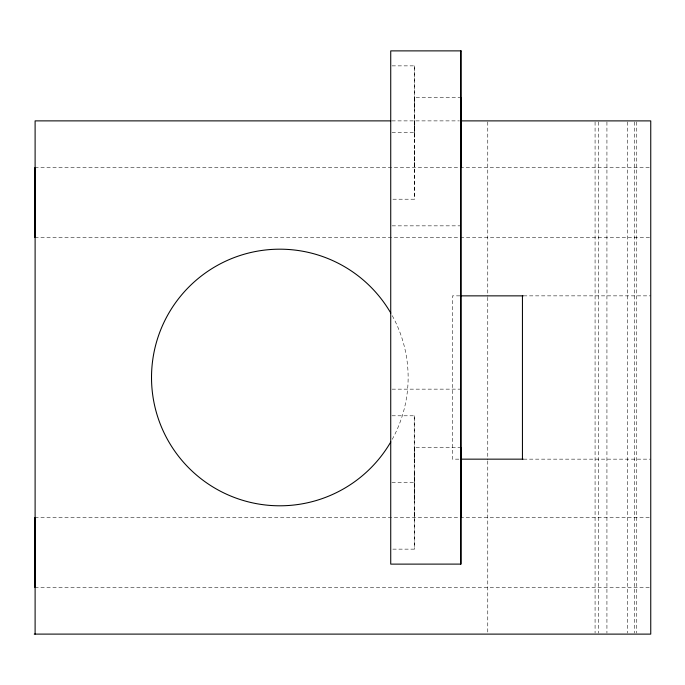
<?xml version="1.0" encoding="UTF-8"?>
<svg xmlns="http://www.w3.org/2000/svg" width="685" height="685" viewBox="0 0 685 685"><rect width="100%" height="100%" fill="white"/><g stroke="black" fill="none" stroke-linecap="round" stroke-linejoin="round"><path stroke-width="0.51" stroke-dasharray="3.42 2.57" d="M414.348 107.793L414.365 97.544L460.868 97.535M414.297 499.964L414.245 473.412M414.228 415.795L414.254 549.139M414.391 150.032L414.374 167.525L414.356 157.276M414.331 65.863L414.305 132.539L414.339 123.48M391.966 415.795L414.288 415.795L414.331 482.463L414.314 549.139L391.983 549.139M414.245 457.726L414.262 447.476L460.919 447.468M414.288 512.774L414.279 517.458L414.254 507.208M392.06 65.871L414.382 65.863L414.425 132.539L414.408 199.207L392.077 199.207M391.897 120.885L459.318 120.885M392.043 132.539L414.425 132.539L414.391 141.59M34.875 167.551L649.68 167.551M392.103 225.853L459.96 225.844M34.875 237.532L459.361 237.532M460.431 237.532L649.68 237.532M459.883 295.86L452.46 295.86L452.46 459.155L461.51 459.155M523.511 295.86L650.75 295.86M392.103 389.157L459.96 389.14M523.511 459.155L650.75 459.155M391.948 482.471L414.331 482.463M34.875 517.483L649.68 517.483M34.875 587.465L649.68 587.465M414.365 97.544L414.374 102.228M414.262 447.476L414.288 464.969M414.391 115.037L414.348 199.207M636.75 121.964L636.75 633.051M634.421 121.964L634.421 633.051M627.417 121.964L627.417 633.051M606.927 121.964L606.927 633.051M598.467 121.964L598.467 633.051M595.077 121.964L595.077 633.051M487.763 121.964L487.763 296.245M487.763 297.316L487.763 459.84M487.763 460.911L487.763 634.122M392.265 315.674A128.309 128.309 0 0 1 392.265 439.299"/><path stroke-width="1.03" d="M460.954 491.513L460.937 517.449L460.919 447.468L460.954 482.454M460.894 141.581L460.877 167.517L460.868 97.535L460.842 132.53M390.827 120.885L35.106 120.877L35.106 634.104M460.388 120.885L650.75 120.894L650.75 634.122L34.25 634.104M460.885 295.86L523.28 295.86M460.885 459.155L523.28 459.155M522.441 295.86L522.441 459.155M460.722 50.878L460.722 564.106M34.875 167.551L34.875 237.532M34.875 517.483L34.875 587.465M390.775 441.936A128.309 128.309 0 0 1 197.263 475.707A128.309 128.309 0 0 1 197.263 279.274A128.309 128.309 0 0 1 390.775 313.045M461.022 50.878L390.733 50.887L390.733 564.123L461.022 564.106L461.022 50.878"/></g></svg>
